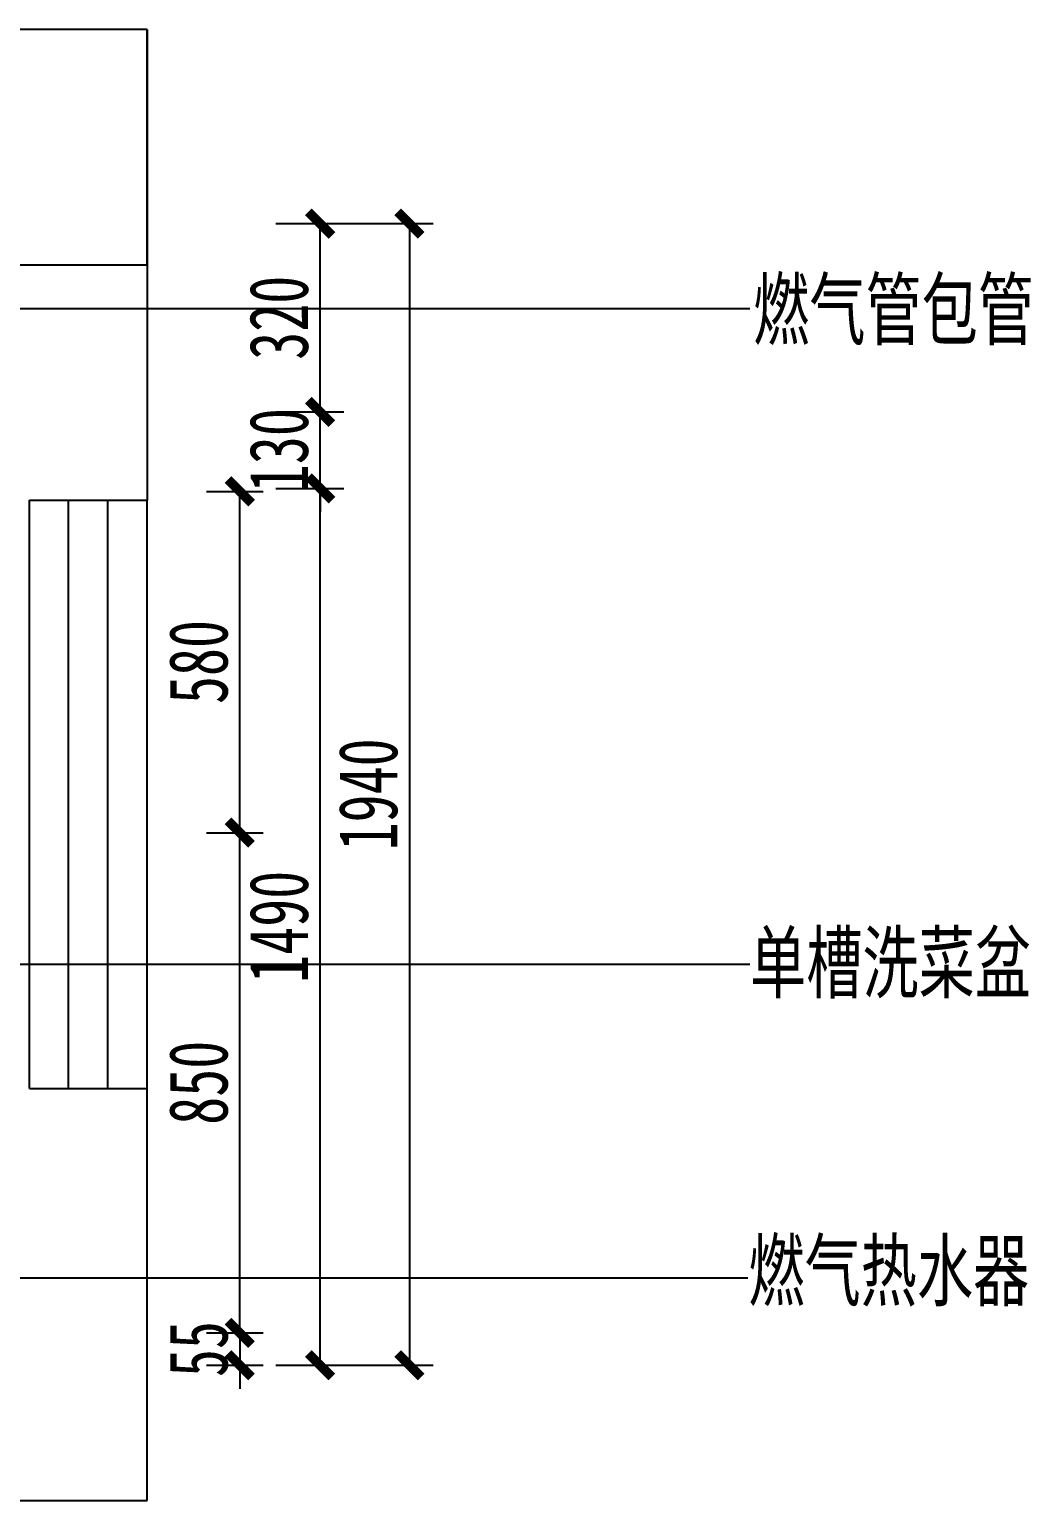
# Model space of a CAD drawing. Header units: millimetres. Extents: x 3104083 to 3173399, y -3165492 to -3044687.
# Drawn here: x 3118039 to 3119741, y -3136543 to -3134043 of the extents above; entities that cross this region are included whole.
import ezdxf

# ---------------------------------------------------------------- set-up
doc = ezdxf.new("R2010")
doc.units = ezdxf.units.MM
doc.header["$LTSCALE"] = 500
doc.header["$MEASUREMENT"] = 0
doc.header["$PDMODE"] = 2
doc.layers.get('0').update_dxf_attribs({"linetype": 'CONTINUOUS'})
doc.layers.get('DEFPOINTS').update_dxf_attribs({"linetype": 'CONTINUOUS'})
doc.layers.add('D-节点尺寸', color=5, linetype='CONTINUOUS')
doc.layers.add('W-基础引线', color=35, linetype='CONTINUOUS')
doc.layers.add('墙体', color=6, linetype='CONTINUOUS', lineweight=25)
doc.styles.add('DIM', font='SimSun.ttf', dxfattribs={"width": 0.7})
doc.dimstyles.new('40', dxfattribs={"dimscale": 40, "dimtxt": 2.5, "dimasz": 1, "dimexe": 1, "dimexo": 1, "dimgap": 0.5, "dimtad": 1, "dimdec": 0, "dimzin": 0, "dimdsep": 46, "dimtxsty": 'DIM', "dimblk": 'ARCHTICK', "dimcen": 0, "dimclrd": 5, "dimclre": 5, "dimclrt": 35, "dimadec": 0, "dimazin": 0, "dimtfac": 0.5, "dimtdec": 0, "dimtix": 1, "dimtmove": 2, "dimatfit": 2, "dimldrblk": 'A', "dimfxl": 0, "dimtolj": 1, "dimtzin": 0, "dimlwd": -1, "dimlwe": -1, "dimarcsym": 0})
doc.dimstyles.new('基础引线', dxfattribs={"dimtxt": 3, "dimasz": 0.7, "dimexe": 2, "dimexo": 6, "dimgap": 1, "dimtad": 1, "dimdec": 0, "dimdsep": 46, "dimtxsty": 'Standard', "dimblk1": 'A', "dimblk2": 'A', "dimsah": 1, "dimcen": 3, "dimdle": 200, "dimclrd": 256, "dimclre": 256, "dimclrt": 2, "dimadec": 0, "dimazin": 0, "dimtfac": 1, "dimtdec": 0, "dimtix": 1, "dimtmove": 1, "dimatfit": 3, "dimldrblk": 'A', "dimfxl": 0, "dimtvp": 1, "dimtolj": 1, "dimtzin": 0, "dimarcsym": 0})

# ---------------------------------------------------------------- blocks, each defined once
blk = doc.blocks.new('_ArchTick')
at = {"color": 0, "linetype": 'ByBlock', "const_width": 0.4}
blk.add_lwpolyline([(-0.5, -0.5), (0.5, 0.5)], dxfattribs=at)
blk = doc.blocks.new('*D2146')
at = {"layer": 'D-节点尺寸', "color": 5, "ltscale": 100}
for p, q in [((3118339.5, -3135408.4), (3118436.2, -3135408.4)), ((3118396.2, -3136258.4), (3118396.2, -3135408.4)), ((3118339.5, -3136258.4), (3118436.2, -3136258.4))]:
    blk.add_line(p, q, dxfattribs=at)
at = {"layer": 'DEFPOINTS', "color": 0, "ltscale": 100}
for p in [(3118299.5, -3135408.4), (3118396.2, -3135408.4), (3118299.5, -3136258.4)]:
    blk.add_point(p, dxfattribs=at)
at = {"layer": 'D-节点尺寸', "color": 5, "ltscale": 100, "xscale": 40, "yscale": 40, "zscale": 40}
for p, rotation in [((3118396.2, -3135408.4), 90), ((3118396.2, -3136258.4), 270)]:
    blk.add_blockref('_ArchTick', p, dxfattribs=dict(at, rotation=rotation))
at = {"layer": 'D-节点尺寸', "color": 35, "ltscale": 100, "insert": (3118326.2, -3135833.4), "char_height": 100, "attachment_point": 5, "rotation": 90, "style": 'DIM'}
blk.add_mtext('\\A1;850', dxfattribs=at)
blk = doc.blocks.new('A')
for p, q in [((-1.435, 1.148), (-1.09, 1.437)), ((-1.09, 1.437), (0, 0)), ((-1.435, 1.148), (-0.369, 0)), ((-0.369, 0), (-2.127, 0)), ((-1.435, -1.148), (-0.369, 0)), ((-1.09, -1.437), (0, 0)), ((-1.435, -1.148), (-1.09, -1.437))]:
    blk.add_line(p, q)
for points in [[(-1.435, 1.148), (-1.09, 1.437), (-0.369, 0), (0, 0)], [(-1.435, -1.148), (-1.09, -1.437), (-0.369, 0), (0, 0)]]:
    blk.add_solid(points)
blk = doc.blocks.new('*D2147')
at = {"layer": 'D-节点尺寸', "color": 5, "ltscale": 100}
for p, q in [((3118339.5, -3134828.4), (3118436.2, -3134828.4)), ((3118396.2, -3135408.4), (3118396.2, -3134828.4)), ((3118339.5, -3135408.4), (3118436.2, -3135408.4))]:
    blk.add_line(p, q, dxfattribs=at)
at = {"layer": 'DEFPOINTS', "color": 0, "ltscale": 100}
for p in [(3118299.5, -3134828.4), (3118396.2, -3134828.4), (3118299.5, -3135408.4)]:
    blk.add_point(p, dxfattribs=at)
at = {"layer": 'D-节点尺寸', "color": 5, "ltscale": 100, "xscale": 40, "yscale": 40, "zscale": 40}
for p, rotation in [((3118396.2, -3134828.4), 90), ((3118396.2, -3135408.4), 270)]:
    blk.add_blockref('_ArchTick', p, dxfattribs=dict(at, rotation=rotation))
at = {"layer": 'D-节点尺寸', "color": 35, "ltscale": 100, "insert": (3118326.2, -3135118.4), "char_height": 100, "attachment_point": 5, "rotation": 90, "style": 'DIM'}
blk.add_mtext('\\A1;580', dxfattribs=at)
blk = doc.blocks.new('*D2148')
at = {"layer": 'D-节点尺寸', "color": 5, "ltscale": 100}
for p, q in [((3118396.2, -3136258.4), (3118396.2, -3136218.4)), ((3118339.5, -3136258.4), (3118436.2, -3136258.4)), ((3118396.2, -3136258.4), (3118396.2, -3136313.4)), ((3118339.5, -3136313.4), (3118436.2, -3136313.4)), ((3118396.2, -3136313.4), (3118396.2, -3136353.4))]:
    blk.add_line(p, q, dxfattribs=at)
at = {"layer": 'DEFPOINTS', "color": 0, "ltscale": 100}
for p in [(3118299.5, -3136258.4), (3118299.5, -3136313.4), (3118396.2, -3136313.4)]:
    blk.add_point(p, dxfattribs=at)
at = {"layer": 'D-节点尺寸', "color": 5, "ltscale": 100, "xscale": 40, "yscale": 40, "zscale": 40}
for p, rotation in [((3118396.2, -3136258.4), 270), ((3118396.2, -3136313.4), 90)]:
    blk.add_blockref('_ArchTick', p, dxfattribs=dict(at, rotation=rotation))
at = {"layer": 'D-节点尺寸', "color": 35, "ltscale": 100, "insert": (3118326.2, -3136285.9), "char_height": 100, "attachment_point": 5, "rotation": 90, "style": 'DIM'}
blk.add_mtext('\\A1;55', dxfattribs=at)
blk = doc.blocks.new('*D2149')
at = {"layer": 'D-节点尺寸', "color": 5, "ltscale": 100}
for p, q in [((3118457.4, -3134823.4), (3118572.9, -3134823.4)), ((3118532.9, -3136313.4), (3118532.9, -3134823.4)), ((3118457.4, -3136313.4), (3118572.9, -3136313.4))]:
    blk.add_line(p, q, dxfattribs=at)
at = {"layer": 'DEFPOINTS', "color": 0, "ltscale": 100}
for p in [(3118417.4, -3134823.4), (3118532.9, -3134823.4), (3118417.4, -3136313.4)]:
    blk.add_point(p, dxfattribs=at)
at = {"layer": 'D-节点尺寸', "color": 5, "ltscale": 100, "xscale": 40, "yscale": 40, "zscale": 40}
for p, rotation in [((3118532.9, -3134823.4), 90), ((3118532.9, -3136313.4), 270)]:
    blk.add_blockref('_ArchTick', p, dxfattribs=dict(at, rotation=rotation))
at = {"layer": 'D-节点尺寸', "color": 35, "ltscale": 100, "insert": (3118462.9, -3135568.4), "char_height": 100, "attachment_point": 5, "rotation": 90, "style": 'DIM'}
blk.add_mtext('\\A1;1490', dxfattribs=at)
blk = doc.blocks.new('*D2150')
at = {"layer": 'D-节点尺寸', "color": 5, "ltscale": 100}
for p, q in [((3118532.9, -3134693.4), (3118532.9, -3134653.4)), ((3118457.4, -3134693.4), (3118572.9, -3134693.4)), ((3118532.9, -3134823.4), (3118532.9, -3134693.4)), ((3118457.4, -3134823.4), (3118572.9, -3134823.4)), ((3118532.9, -3134823.4), (3118532.9, -3134863.4))]:
    blk.add_line(p, q, dxfattribs=at)
at = {"layer": 'DEFPOINTS', "color": 0, "ltscale": 100}
for p in [(3118417.4, -3134693.4), (3118532.9, -3134693.4), (3118417.4, -3134823.4)]:
    blk.add_point(p, dxfattribs=at)
at = {"layer": 'D-节点尺寸', "color": 5, "ltscale": 100, "xscale": 40, "yscale": 40, "zscale": 40}
for p, rotation in [((3118532.9, -3134693.4), 270), ((3118532.9, -3134823.4), 90)]:
    blk.add_blockref('_ArchTick', p, dxfattribs=dict(at, rotation=rotation))
at = {"layer": 'D-节点尺寸', "color": 35, "ltscale": 100, "insert": (3118462.9, -3134758.4), "char_height": 100, "attachment_point": 5, "rotation": 90, "style": 'DIM'}
blk.add_mtext('\\A1;130', dxfattribs=at)
blk = doc.blocks.new('*D2151')
at = {"layer": 'D-节点尺寸', "color": 5, "ltscale": 100}
for p, q in [((3118457.4, -3134373.4), (3118572.9, -3134373.4)), ((3118532.9, -3134693.4), (3118532.9, -3134373.4)), ((3118457.4, -3134693.4), (3118572.9, -3134693.4))]:
    blk.add_line(p, q, dxfattribs=at)
at = {"layer": 'DEFPOINTS', "color": 0, "ltscale": 100}
for p in [(3118417.4, -3134373.4), (3118532.9, -3134373.4), (3118417.4, -3134693.4)]:
    blk.add_point(p, dxfattribs=at)
at = {"layer": 'D-节点尺寸', "color": 5, "ltscale": 100, "xscale": 40, "yscale": 40, "zscale": 40}
for p, rotation in [((3118532.9, -3134373.4), 90), ((3118532.9, -3134693.4), 270)]:
    blk.add_blockref('_ArchTick', p, dxfattribs=dict(at, rotation=rotation))
at = {"layer": 'D-节点尺寸', "color": 35, "ltscale": 100, "insert": (3118462.9, -3134533.4), "char_height": 100, "attachment_point": 5, "rotation": 90, "style": 'DIM'}
blk.add_mtext('\\A1;320', dxfattribs=at)
blk = doc.blocks.new('*D2152')
at = {"layer": 'D-节点尺寸', "color": 5, "ltscale": 100}
for p, q in [((3118524.7, -3134373.4), (3118724.7, -3134373.4)), ((3118684.7, -3134373.4), (3118684.7, -3136313.4)), ((3118524.7, -3136313.4), (3118724.7, -3136313.4))]:
    blk.add_line(p, q, dxfattribs=at)
at = {"layer": 'DEFPOINTS', "color": 0, "ltscale": 100}
for p in [(3118417.4, -3134373.4), (3118436.6, -3136313.4), (3118684.7, -3136313.4)]:
    blk.add_point(p, dxfattribs=at)
at = {"layer": 'D-节点尺寸', "color": 5, "ltscale": 100, "xscale": 40, "yscale": 40, "zscale": 40}
for p, rotation in [((3118684.7, -3134373.4), 90), ((3118684.7, -3136313.4), 270)]:
    blk.add_blockref('_ArchTick', p, dxfattribs=dict(at, rotation=rotation))
at = {"layer": 'D-节点尺寸', "color": 35, "ltscale": 100, "insert": (3118614.7, -3135343.4), "char_height": 100, "attachment_point": 5, "rotation": 90, "style": 'DIM'}
blk.add_mtext('\\A1;1940', dxfattribs=at)

msp = doc.modelspace()

# ---------------------------------------------------------------- linework, layer by layer
at = {"layer": '墙体'}
for p, q in [((3118238.59, -3134043.407), (3117838.59, -3134043.407)), ((3118238.59, -3134443.407), (3118238.59, -3134043.407)), ((3118238.59, -3134043.407), (3118238.59, -3134843.41)), ((3117838.59, -3134443.407), (3118238.59, -3134443.407)), ((3118038.59, -3134843.41), (3118238.59, -3134843.41)), ((3118238.59, -3136543.41), (3118238.59, -3135793.41)), ((3118038.59, -3135843.41), (3118238.59, -3135843.41)), ((3115888.59, -3136543.409), (3118238.59, -3136543.41))]:
    msp.add_line(p, q, dxfattribs=at)
at = {"layer": '墙体', "color": 2}
for p, q in [((3118038.59, -3135843.41, 0), (3118038.59, -3134843.41, 0)), ((3118105.257, -3135843.41, 0), (3118105.257, -3134843.41, 0)), ((3118171.923, -3135843.41, 0), (3118171.923, -3134843.41, 0)), ((3118238.59, -3135843.41, 0), (3118238.59, -3134843.41))]:
    msp.add_line(p, q, dxfattribs=at)

# ---------------------------------------------------------------- texts
at = {"layer": 'D-节点尺寸', "color": 35, "ltscale": 100, "char_height": 100, "attachment_point": 5, "style": 'DIM'}
for s, insert in [('燃气管包管', (3119507.571, -3134524.662)), ('单槽洗菜盆', (3119502.483, -3135634.692)), ('燃气热水器', (3119499.475, -3136158.068))]:
    msp.add_mtext_dynamic_manual_height_columns(s, width=1011.95328, gutter_width=400, heights=[0], dxfattribs=dict(at, insert=insert))

# ---------------------------------------------------------------- dimensions: what is measured, and where the dimension line sits
at = {"layer": 'D-节点尺寸', "color": 251, "ltscale": 100}
for base, p1, p2, picture, middle in [((3118532.868, -3134373.409), (3118417.424, -3134693.409), (3118417.424, -3134373.409), '*D2151', (3118462.868, -3134533.409)), ((3118684.699, -3136313.41), (3118417.424, -3134373.409), (3118436.643, -3136313.41), '*D2152', (3118614.699, -3135343.41)), ((3118532.868, -3134693.409), (3118417.424, -3134823.41), (3118417.424, -3134693.409), '*D2150', (3118462.868, -3134758.409)), ((3118396.209, -3134828.41), (3118299.543, -3135408.41), (3118299.543, -3134828.41), '*D2147', (3118326.209, -3135118.41)), ((3118532.868, -3134823.41), (3118417.424, -3136313.41), (3118417.424, -3134823.41), '*D2149', (3118462.868, -3135568.41)), ((3118396.209, -3135408.41), (3118299.543, -3136258.41), (3118299.543, -3135408.41), '*D2146', (3118326.209, -3135833.41)), ((3118396.209, -3136313.41), (3118299.543, -3136258.41), (3118299.543, -3136313.41), '*D2148', (3118326.209, -3136285.91))]:
    dim = msp.add_linear_dim(base=base, p1=p1, p2=p2, angle=90, dimstyle='40', dxfattribs=at)
    dim.commit()
    dim.dimension.update_dxf_attribs({"geometry": picture, "text_midpoint": middle})

# ---------------------------------------------------------------- leaders
at = {"layer": 'W-基础引线'}
for points in [[(3117508.59, -3134517.509), (3119263.007, -3134517.509)], [(3117879.024, -3135632.133), (3119263.007, -3135632.133)], [(3117962.215, -3136164.765), (3119260.153, -3136164.765)]]:
    msp.add_leader(points, dimstyle='基础引线', override={"dimasz": 20}, dxfattribs=at)

doc.saveas('drawing.dxf')
